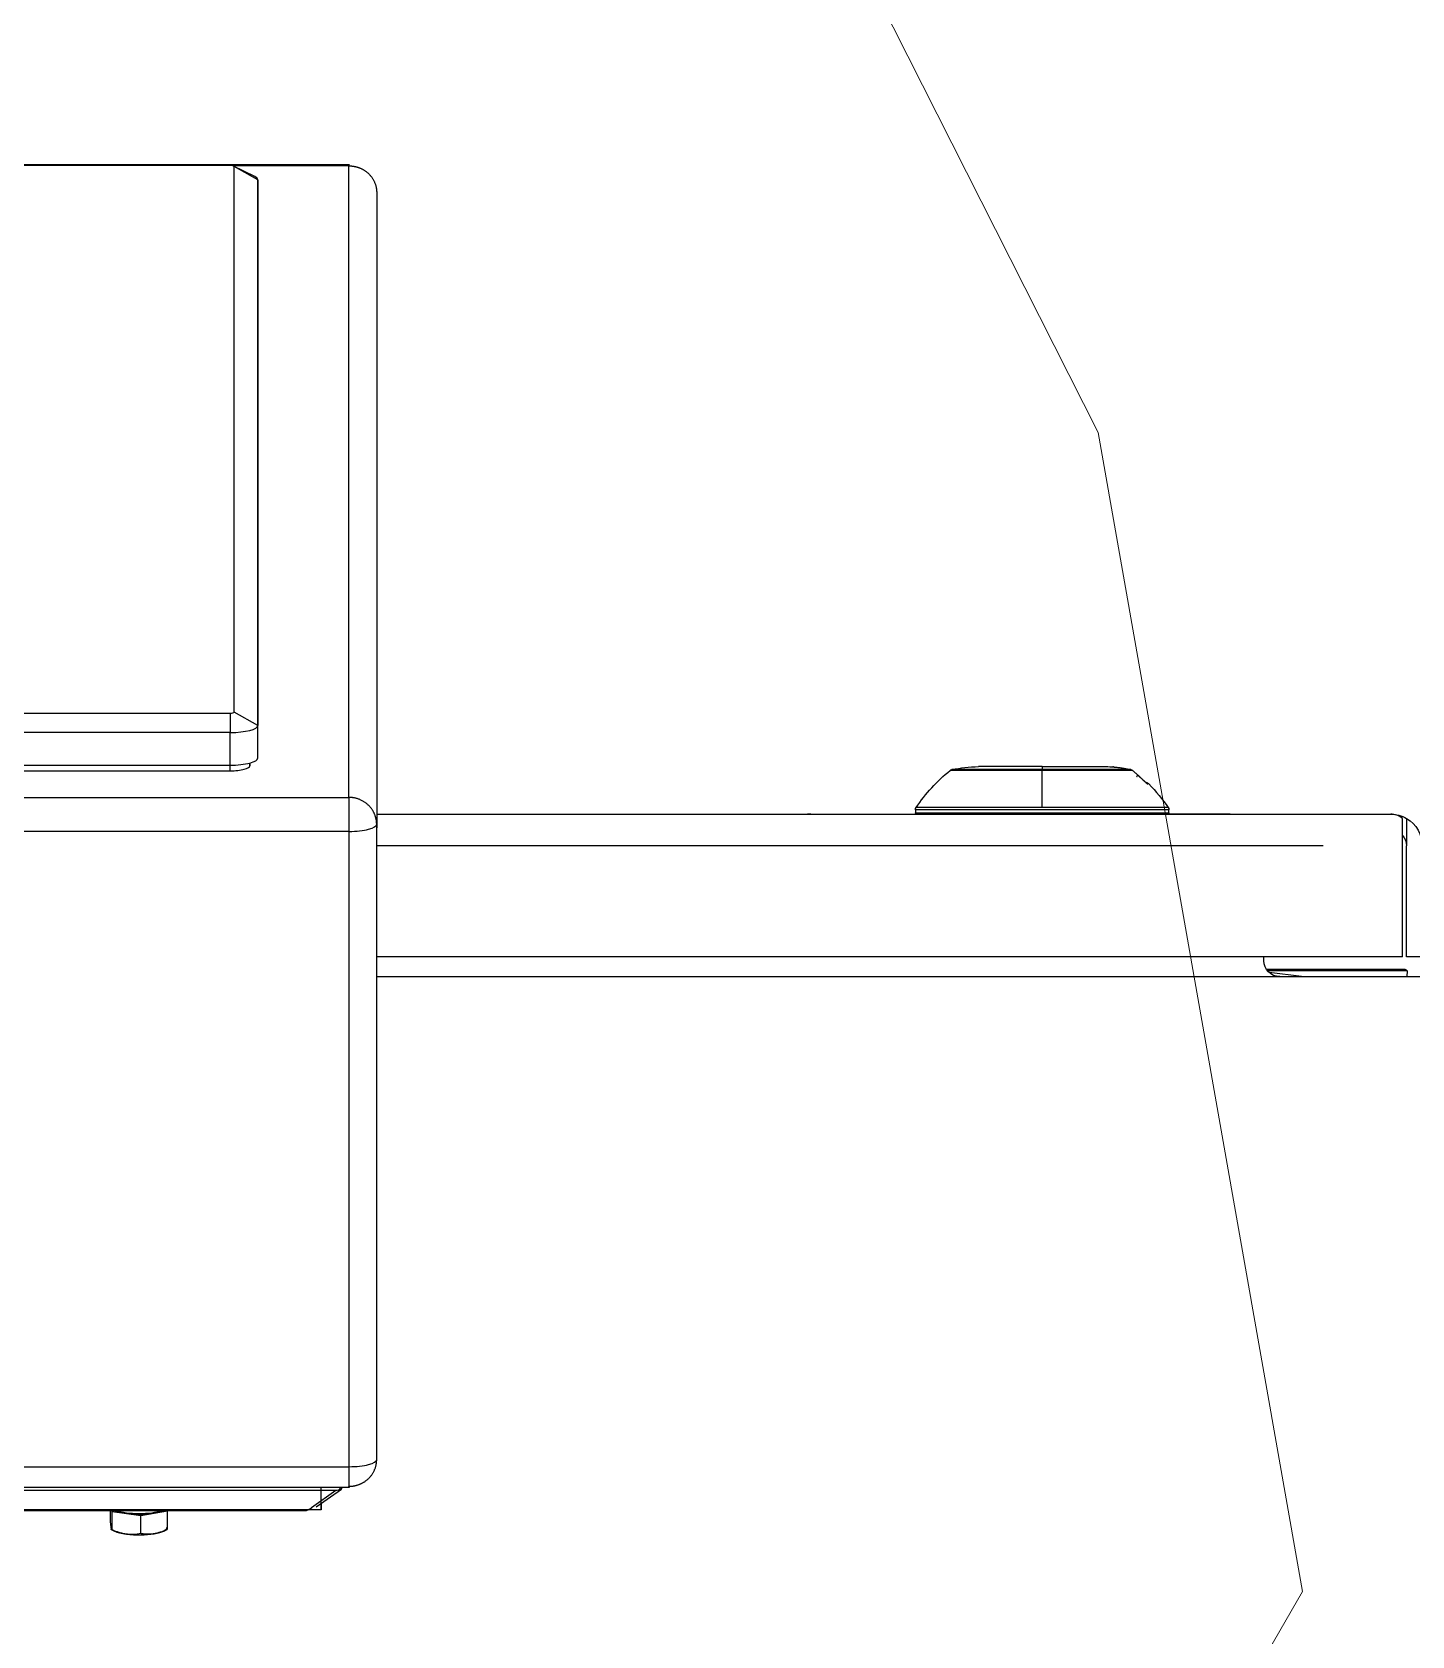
# Model space of a CAD drawing. Header units: millimetres. Extents: x -187347 to 135007, y -6415 to 292048.
# Drawn here: x -51829.1 to -51654.9, y 30634.1 to 30836.6 of the extents above; entities that cross this region are included whole.
import ezdxf

# ---------------------------------------------------------------- set-up
doc = ezdxf.new("R2010")
doc.units = ezdxf.units.MM
doc.header["$LTSCALE"] = 100
doc.layers.get('0').update_dxf_attribs({"lineweight": 18})
doc.layers.add('LAYOUT', color=3, linetype='Continuous', lineweight=18)
doc.layers.add('Layout CAT2', color=6, linetype='Continuous')

# ---------------------------------------------------------------- blocks, each defined once
blk = doc.blocks.new('vgdsvbgsbfgsd')
at = {"color": 0, "linetype": 'ByBlock', "lineweight": -2}
for p, q in [((5535.21, -48899.55, 0), (5535.71, -48899.3, 0)), ((5535.43, -48899.45, 0), (5535.43, -48901.76, 0)), ((5539.03, -48898.98, 0), (5539.03, -48901.28, 0)), ((5541.91, -48899.3, 0), (5542.36, -48899.52, 0)), ((5542.42, -48899.55, 0), (5542.42, -48901.86, 0)), ((5561.81, -48902, 0), (5205.81, -48902, 0)), ((5207.91, -48901.9, 0), (5559.71, -48901.9, 0)), ((5535.2, -48900.49, 0), (5535.2, -48901.9, 0)), ((5535.4, -48901.9, 0), (5535.43, -48901.76, 0)), ((5535.43, -48901.76, 0), (5537.23, -48901.52, 0)), ((5537.23, -48901.52, 0), (5539.03, -48901.28, 0)), ((5539.03, -48901.28, 0), (5540.72, -48901.57, 0)), ((5540.72, -48901.57, 0), (5542.42, -48901.86, 0)), ((5542.42, -48901.86, 0), (5542.41, -48901.9, 0)), ((5561.81, -48902.79, 0), (5561.81, -48902, 0)), ((5561.81, -48902, 0), (5561.81, -48904.84, 0)), ((5560.6, -48902.3, 0), (5563.66, -48904.46, 0)), ((5561.18, -48902.35, 0), (5564.35, -48904.59, 0)), ((5202.26, -48904.84, 0), (5565.36, -48904.84, 0)), ((5203.96, -48904.46, 0), (5563.66, -48904.46, 0)), ((5564.28, -48904.58, 0), (5564.07, -48904.84, 0)), ((5564.37, -48904.84, 0), (5564.37, -48904.65, 0)), ((5202.31, -48907.43, 0), (5565.31, -48907.43, 0)), ((5565.31, -48987.6, 0), (5565.31, -48907.43, 0)), ((5568.81, -48908.34, 0), (5568.81, -48988.05, 0)), ((5568.81, -48908.34, 0), (5568.81, -48988.51, 0)), ((5568.81, -48969.28, 0), (5700.81, -48969.28, 0)), ((5698.55, -48970.19, 0), (5681.14, -48970.19, 0)), ((5698.89, -48970.01, 0), (5681.26, -48970.01, 0)), ((5685.55, -48969.28, 0), (5681.47, -48969.8, 0)), ((5698.89, -48970.01, 0), (5698.85, -48969.28, 0)), ((5698.31, -48971.78, 0), (5568.8, -48971.78, 0)), ((5680.81, -48971.28, 0), (5680.81, -48971.78, 0)), ((5698.31, -48971.78, 0), (5698.31, -48985.78, 0)), ((5700.81, -48971.78, 0), (5698.81, -48971.78, 0)), ((5698.81, -48971.78, 0), (5698.81, -48985.78, 0)), ((5688.3, -48985.78, 0), (5568.8, -48985.78, 0)), ((5698.31, -48985.78, 0), (5698.31, -48989.25, 0)), ((5698.81, -48989.25, 0), (5698.81, -48985.78, 0)), ((5565.31, -48987.6, 0), (5202.31, -48987.6, 0)), ((5568.81, -49068.22, 0), (5568.81, -48988.05, 0)), ((5568.81, -49068.22, 0), (5568.81, -48988.51, 0)), ((5568.8, -48989.78, 0), (5696.81, -48989.78, 0)), ((5578.01, -48989.79, 0), (5578.01, -48989.78, 0)), ((5578.01, -48989.79, 0), (5578.41, -48989.79, 0)), ((5578.41, -48989.79, 0), (5578.41, -48989.78, 0)), ((5578.41, -48989.79, 0), (5598.21, -48989.79, 0)), ((5598.21, -48989.79, 0), (5598.21, -48989.78, 0)), ((5598.21, -48989.79, 0), (5603.41, -48989.79, 0)), ((5603.41, -48989.79, 0), (5603.41, -48989.78, 0)), ((5603.41, -48989.79, 0), (5623.21, -48989.79, 0)), ((5623.21, -48989.79, 0), (5623.21, -48989.78, 0)), ((5623.61, -48989.79, 0), (5623.21, -48989.79, 0)), ((5623.61, -48989.78, 0), (5623.61, -48989.79, 0)), ((5636.81, -48990.33, 0), (5636.81, -48989.93, 0)), ((5636.81, -48989.93, 0), (5668.81, -48989.93, 0)), ((5668.81, -48990.33, 0), (5636.81, -48990.33, 0)), ((5652.81, -48990.61, 0), (5636.9, -48990.61, 0)), ((5652.81, -48990.61, 0), (5652.81, -48995.3, 0)), ((5668.72, -48990.61, 0), (5652.81, -48990.61, 0)), ((5668.78, -48989.84, 0), (5676.53, -48989.84, 0)), ((5668.81, -48989.93, 0), (5668.81, -48990.33, 0)), ((5676.53, -48989.78, 0), (5676.53, -48989.84, 0)), ((5202.31, -48991.89, 0), (5565.31, -48991.89, 0)), ((5565.31, -48991.89, 0), (5565.31, -49071.6, 0)), ((5664.89, -48994.71, 0), (5664.85, -48994.75, 0)), ((5666.28, -48993.6, 0), (5666.15, -48993.6, 0)), ((5221.31, -48995.25, 0), (5550.31, -48995.25, 0)), ((5221.31, -48995.96, 0), (5550.31, -48995.96, 0)), ((5550.31, -48995.25, 0), (5550.31, -48995.96, 0)), ((5550.31, -48995.96, 0), (5550.31, -49000.08, 0)), ((5552.81, -48995.9, 0), (5552.81, -48996.23, 0)), ((5552.81, -48996.23, 0), (5552.81, -48995.9, 0)), ((5553.81, -48996.87, 0), (5553.81, -49065.71, 0)), ((5553.81, -48996.87, 0), (5553.81, -49000.99, 0)), ((5652.81, -48995.3, 0), (5641.2, -48995.3, 0)), ((5652.81, -48995.4, 0), (5641.4, -48995.4, 0)), ((5652.81, -48995.78, 0), (5644.76, -48995.78, 0)), ((5664.21, -48995.3, 0), (5652.81, -48995.3, 0)), ((5652.81, -48995.78, 0), (5652.81, -48995.4, 0)), ((5664.01, -48995.4, 0), (5652.81, -48995.4, 0)), ((5652.81, -48995.78, 0), (5660.86, -48995.78, 0)), ((5661.83, -48995.75, 0), (5661.75, -48995.75, 0)), ((5664.25, -48995.27, 0), (5664.21, -48995.3, 0)), ((5664.21, -48995.28, 0), (5664.21, -48995.3, 0)), ((5550.31, -49000.08, 0), (5221.31, -49000.08, 0)), ((5550.31, -49002.53, 0), (5550.31, -49000.08, 0)), ((5553.81, -49000.99, 0), (5550.81, -49002.66, 0)), ((5553.81, -49069.83, 0), (5553.81, -49000.99, 0)), ((5221.31, -49002.53, 0), (5550.31, -49002.53, 0)), ((5550.81, -49002.66, 0), (5550.81, -49071.51, 0)), ((5553.81, -49065.71, 0), (5553.81, -49069.83, 0)), ((5553.81, -49069.83, 0), (5550.81, -49071.51, 0)), ((5565.36, -49071.72, 0), (5202.26, -49071.72, 0)), ((5550.31, -49071.64, 0), (5221.31, -49071.64, 0)), ((5565.31, -49071.6, 0), (5550.64, -49071.6, 0)), ((5553.41, -49070.25, 0), (5550.75, -49071.57, 0))]:
    blk.add_line(p, q, dxfattribs=at)
for centre, radius, start, end in [((5682.81, -48971.28, 0), 2, 90, 180), ((5696.81, -48985.78, 0), 2, 318.59, 0), ((5696.81, -48985.78, 0), 4, 300, 0), ((5636.96, -48989.93, 0), 0.15, 90, 180), ((5637.31, -48990.33, 0), 0.5, 180, 214.2024), ((5655.09, -48978.24, 0), 22, 214.2024, 230.8388), ((5650.53, -48978.24, 0), 22, 315.7418, 325.7976), ((5668.66, -48989.93, 0), 0.15, 0, 90), ((5668.31, -48990.33, 0), 0.5, 325.7976, 0), ((5696.81, -48985.78, 0), 4, 270, 300), ((5665.57, -48992.9, 0), 1, 291.235, 315.7418), ((5641.51, -48994.92, 0), 0.5, 230.8388, 257.0655), ((5644.76, -48980.78, 0), 15, 257.0655, 270), ((5660.86, -48980.78, 0), 15, 270, 273.7054)]:
    blk.add_arc(centre, radius, start, end, dxfattribs=at)
at = {"color": 0, "linetype": 'ByBlock', "lineweight": -2, "extrusion": (0, 0, -1)}
for centre, major_axis, ratio, start_param, end_param in [((5538.81, -48899.72, 0), (3.5, 0), 0.258819, 3.624219, 4.243898), ((5538.81, -48899.72, 0), (3.5, 0), 0.258819, 4.243901, 5.291095), ((5538.81, -48899.72, 0), (3.5, 0), 0.258819, 5.291099, 6.338296), ((5538.81, -48902.33, 0), (3.5, 0), 0.258819, 3.638468, 4.243898), ((5538.81, -48902.43, 0), (-3.5, 0), 0.258819, 0.622822, 2.518774), ((5538.81, -48902.43, 0), (3.5, 0), 0.258819, 3.764477, 5.660331), ((5538.81, -48902.33, 0), (3.5, 0), 0.258819, 4.243901, 5.291095), ((5538.81, -48902.33, 0), (3.5, 0), 0.258819, 5.291099, 5.78632), ((5559.19, -48904.9, 0), (-0.84, -2.96), 0.613738, 2.70645, 3.491848), ((5559.19, -48904.9, 0), (-2.4, -2.15), 0.836344, 2.214938, 2.545871), ((5563.66, -48905.33, 0), (1.22, 0), 0.707107, 4.712389, 5.235988), ((5563.66, -48905.33, 0), (-0.688, -0.738), 0.220264, 2.849818, 3.373416), ((5565.31, -48908.34, 0), (-3.5, 0), 0.258819, 1.570796, 3.141593), ((5565.31, -48988.51, 0), (-3.5, 0), 0.258819, 1.570796, 3.141593), ((5696.81, -48985.78, 0), (0, -4), 0.75, 5.759587, 6.283185), ((5550.31, -48995.9, 0), (-2.5, 0), 0.258819, 1.570796, 3.141593), ((5550.31, -48996.87, 0), (-3.5, 0), 0.258819, 1.570796, 3.141593), ((5550.31, -49000.99, 0), (3.5, 0), 0.258819, 4.712389, 6.283185), ((5550.31, -49002.66, 0), (-0.5, 0), 0.258819, 1.570796, 3.141593), ((5550.31, -49069.83, 0), (3.5, 0), 0.258819, 0, 0.482625), ((5550.31, -49071.51, 0), (-0.5, 0), 0.258819, 3.141593, 4.712389)]:
    blk.add_ellipse(centre, major_axis=major_axis, ratio=ratio, start_param=start_param, end_param=end_param, dxfattribs=at)
at = {"color": 0, "linetype": 'ByBlock', "lineweight": -2}
for points, degree, knots in [([(5535.31, -48899.67, 0), (5535.31, -48899.69, 0), (5535.31, -48899.72, 0), (5535.3, -48899.77, 0), (5535.29, -48899.8, 0), (5535.28, -48899.88, 0), (5535.27, -48899.95, 0), (5535.24, -48900.16, 0), (5535.22, -48900.32, 0), (5535.2, -48900.49, 0)], 3, [0, 0, 0, 0, 0.125, 0.125, 0.25, 0.25, 0.5, 0.5, 1, 1, 1, 1]), ([(5535.43, -48899.45, 0), (5535.41, -48899.44, 0), (5535.39, -48899.45, 0), (5535.36, -48899.51, 0), (5535.35, -48899.53, 0), (5535.33, -48899.59, 0), (5535.32, -48899.63, 0), (5535.31, -48899.67, 0)], 3, [0, 0, 0, 0, 0.5, 0.5, 0.75, 0.75, 1, 1, 1, 1]), ([(5537.23, -48898.91, 0), (5537.15, -48898.92, 0), (5537.08, -48898.93, 0), (5536.92, -48898.96, 0), (5536.85, -48898.98, 0), (5536.62, -48899.03, 0), (5536.47, -48899.07, 0), (5536.02, -48899.21, 0), (5535.72, -48899.32, 0), (5535.43, -48899.45, 0)], 3, [0, 0, 0, 0, 0.125, 0.125, 0.25, 0.25, 0.5, 0.5, 1, 1, 1, 1]), ([(5539.03, -48898.98, 0), (5538.74, -48898.92, 0), (5538.44, -48898.89, 0), (5537.99, -48898.87, 0), (5537.84, -48898.87, 0), (5537.54, -48898.88, 0), (5537.38, -48898.89, 0), (5537.23, -48898.91, 0)], 3, [0, 0, 0, 0, 0.5, 0.5, 0.75, 0.75, 1, 1, 1, 1]), ([(5540.72, -48898.96, 0), (5540.58, -48898.94, 0), (5540.44, -48898.92, 0), (5540.15, -48898.9, 0), (5540.01, -48898.9, 0), (5539.73, -48898.9, 0), (5539.59, -48898.91, 0), (5539.31, -48898.94, 0), (5539.17, -48898.96, 0), (5539.03, -48898.98, 0)], 3, [0, 0, 0, 0, 0.25, 0.25, 0.5, 0.5, 0.75, 0.75, 1, 1, 1, 1]), ([(5542.42, -48899.55, 0), (5542.14, -48899.41, 0), (5541.86, -48899.29, 0), (5541.51, -48899.16, 0), (5541.4, -48899.13, 0), (5541.3, -48899.1, 0), (5541.23, -48899.08, 0), (5541.19, -48899.07, 0), (5541.01, -48899.02, 0), (5540.87, -48898.99, 0), (5540.72, -48898.96, 0)], 3, [0, 0, 0, 0, 0.5, 0.5, 0.625, 0.6875, 0.6875, 0.75, 0.75, 1, 1, 1, 1]), ([(5542.3, -48899.77, 0), (5542.31, -48899.75, 0), (5542.31, -48899.73, 0), (5542.32, -48899.69, 0), (5542.33, -48899.67, 0), (5542.34, -48899.63, 0), (5542.35, -48899.6, 0), (5542.38, -48899.55, 0), (5542.4, -48899.54, 0), (5542.42, -48899.55, 0)], 3, [0, 0, 0, 0, 0.125, 0.125, 0.25, 0.25, 0.5, 0.5, 1, 1, 1, 1]), ([(5565.31, -48907.43, 0), (5565.31, -48906.77, 0), (5565.31, -48905.65, 0), (5565.31, -48904.96, 0), (5565.31, -48904.82, 0), (5565.31, -48904.86, 0), (5565.31, -48904.95, 0)], 2, [0, 0, 0, 0.25, 0.5, 0.75, 0.863636, 1, 1, 1]), ([(5698.89, -48970.01, 0), (5698.84, -48970.07, 0), (5698.78, -48970.11, 0), (5698.67, -48970.17, 0), (5698.61, -48970.19, 0), (5698.55, -48970.19, 0)], 3, [0, 0, 0, 0, 0.5, 0.5, 1, 1, 1, 1]), ([(5698.55, -48970.19, 0), (5698.61, -48970.19, 0), (5698.67, -48970.17, 0), (5698.78, -48970.11, 0), (5698.84, -48970.07, 0), (5698.89, -48970.01, 0)], 3, [0, 0, 0, 0, 0.5, 0.5, 1, 1, 1, 1]), ([(5565.31, -48991.89, 0), (5565.31, -48991.71, 0), (5565.31, -48990.86, 0), (5565.31, -48989.65, 0), (5565.31, -48988.65, 0), (5565.31, -48987.96, 0), (5565.31, -48987.6, 0)], 2, [0, 0, 0, 0.25, 0.5, 0.75, 0.863636, 1, 1, 1]), ([(5568.81, -48988.51, 0), (5568.81, -48988.87, 0), (5568.66, -48989.52, 0), (5568.28, -48990.42, 0), (5567.29, -48991.38, 0), (5566, -48991.89, 0), (5565.31, -48991.89, 0)], 2, [0, 0, 0, 0.136364, 0.25, 0.5, 0.75, 1, 1, 1]), ([(5664.73, -48994.5, 0), (5664.75, -48994.51, 0), (5664.76, -48994.52, 0), (5664.78, -48994.55, 0), (5664.79, -48994.56, 0), (5664.81, -48994.59, 0), (5664.82, -48994.61, 0), (5664.84, -48994.63, 0), (5664.85, -48994.64, 0), (5664.86, -48994.67, 0), (5664.87, -48994.68, 0), (5664.88, -48994.69, 0), (5664.88, -48994.7, 0), (5664.89, -48994.71, 0), (5664.89, -48994.72, 0), (5664.89, -48994.72, 0), (5664.88, -48994.72, 0), (5664.88, -48994.72, 0)], 3, [0, 0, 0, 0, 0.125, 0.125, 0.25, 0.25, 0.375, 0.375, 0.5, 0.5, 0.625, 0.625, 0.75, 0.75, 0.875, 0.875, 1, 1, 1, 1]), ([(5666.15, -48993.6, 0), (5666.15, -48993.6, 0), (5666.14, -48993.6, 0), (5666.14, -48993.6, 0), (5666.14, -48993.6, 0), (5666.14, -48993.6, 0), (5666.14, -48993.6, 0), (5666.13, -48993.6, 0), (5666.13, -48993.6, 0), (5666.13, -48993.6, 0), (5666.12, -48993.61, 0), (5666.12, -48993.61, 0), (5666.12, -48993.61, 0), (5666.11, -48993.61, 0), (5666.11, -48993.61, 0), (5666.1, -48993.62, 0), (5666.1, -48993.62, 0), (5666.09, -48993.62, 0), (5666.08, -48993.63, 0), (5666.07, -48993.64, 0), (5666.05, -48993.65, 0), (5666.03, -48993.67, 0), (5666, -48993.69, 0), (5665.97, -48993.72, 0), (5665.94, -48993.74, 0), (5665.91, -48993.77, 0), (5665.88, -48993.79, 0), (5665.85, -48993.82, 0), (5665.81, -48993.85, 0), (5665.77, -48993.89, 0), (5665.73, -48993.93, 0), (5665.68, -48993.97, 0), (5665.63, -48994.01, 0), (5665.58, -48994.06, 0), (5665.53, -48994.12, 0), (5665.47, -48994.17, 0), (5665.41, -48994.23, 0), (5665.34, -48994.29, 0), (5665.27, -48994.35, 0), (5665.2, -48994.42, 0), (5665.14, -48994.48, 0), (5665.1, -48994.52, 0), (5665.07, -48994.55, 0), (5665.05, -48994.57, 0), (5665.02, -48994.59, 0), (5665, -48994.61, 0), (5664.97, -48994.64, 0), (5664.94, -48994.67, 0), (5664.91, -48994.69, 0), (5664.89, -48994.71, 0), (5664.88, -48994.72, 0), (5664.88, -48994.72, 0)], 3, [0, 0, 0, 0, 0.006024, 0.012044, 0.018057, 0.024063, 0.030061, 0.03605, 0.042028, 0.047994, 0.053945, 0.059882, 0.065804, 0.071709, 0.077597, 0.083465, 0.089313, 0.095138, 0.111305, 0.127715, 0.14433, 0.167202, 0.196049, 0.22016, 0.243296, 0.265547, 0.286956, 0.307569, 0.33872, 0.369645, 0.400395, 0.431003, 0.465736, 0.502438, 0.541132, 0.581832, 0.624561, 0.669338, 0.716181, 0.772509, 0.816272, 0.847447, 0.866025, 0.881825, 0.898589, 0.916309, 0.934977, 0.959356, 0.978295, 0.991832, 1, 1, 1, 1]), ([(5664.88, -48994.72, 0), (5664.88, -48994.72, 0), (5664.89, -48994.72, 0), (5664.9, -48994.71, 0), (5664.91, -48994.69, 0), (5664.93, -48994.68, 0), (5664.95, -48994.66, 0), (5664.98, -48994.64, 0), (5665.01, -48994.61, 0), (5665.04, -48994.58, 0), (5665.07, -48994.54, 0), (5665.12, -48994.5, 0), (5665.19, -48994.44, 0), (5665.27, -48994.36, 0), (5665.35, -48994.28, 0), (5665.42, -48994.21, 0), (5665.48, -48994.15, 0), (5665.54, -48994.1, 0), (5665.61, -48994.04, 0), (5665.68, -48993.98, 0), (5665.76, -48993.9, 0), (5665.83, -48993.84, 0), (5665.89, -48993.78, 0), (5665.93, -48993.75, 0), (5665.96, -48993.72, 0), (5665.99, -48993.7, 0), (5666.01, -48993.68, 0), (5666.03, -48993.67, 0), (5666.04, -48993.66, 0), (5666.05, -48993.65, 0), (5666.07, -48993.64, 0), (5666.08, -48993.63, 0), (5666.09, -48993.62, 0), (5666.1, -48993.62, 0), (5666.11, -48993.61, 0), (5666.12, -48993.61, 0), (5666.13, -48993.6, 0), (5666.13, -48993.6, 0), (5666.14, -48993.6, 0), (5666.14, -48993.6, 0), (5666.14, -48993.6, 0), (5666.15, -48993.6, 0)], 3, [0, 0, 0, 0, 0.004921, 0.01219, 0.021816, 0.033808, 0.048178, 0.064937, 0.089477, 0.112224, 0.133159, 0.165311, 0.214015, 0.279238, 0.340472, 0.390343, 0.428872, 0.467297, 0.51344, 0.567423, 0.606695, 0.691114, 0.718033, 0.745632, 0.773973, 0.803173, 0.818467, 0.83224, 0.844474, 0.855118, 0.871805, 0.888277, 0.904499, 0.916207, 0.928002, 0.93987, 0.951803, 0.963794, 0.97583, 0.987902, 1, 1, 1, 1]), ([(5665.91, -48993.78, 0), (5665.91, -48993.78, 0), (5665.96, -48993.75, 0), (5666.04, -48993.7, 0), (5666.11, -48993.63, 0), (5666.15, -48993.6, 0)], 3, [0, 0, 0, 0, 0.056569, 0.528285, 1, 1, 1, 1]), ([(5664.01, -48995.4, 0), (5664.04, -48995.39, 0), (5664.08, -48995.38, 0), (5664.15, -48995.35, 0), (5664.18, -48995.33, 0), (5664.21, -48995.3, 0)], 3, [0, 0, 0, 0, 0.5, 0.5, 1, 1, 1, 1]), ([(5565.31, -49071.6, 0), (5565.68, -49071.6, 0), (5566.36, -49071.46, 0), (5567.29, -49071.09, 0), (5568.28, -49070.14, 0), (5568.81, -49068.89, 0), (5568.81, -49068.22, 0)], 2, [0, 0, 0, 0.136364, 0.25, 0.5, 0.75, 1, 1, 1])]:
    blk.add_open_spline(points, degree=degree, knots=knots, dxfattribs=at)
blk.add_rational_spline([(5565.31, -48904.95, 0), (5565.68, -48904.95, 0), (5566.36, -48905.09, 0), (5567.29, -48905.47, 0), (5568.28, -48906.42, 0), (5568.81, -48907.67, 0), (5568.81, -48908.34, 0)], [1, 0.999999999997, 0.999999999991, 0.999999999983, 0.999999999972, 0.999999999961, 0.999999999956], degree=2, knots=[0, 0, 0, 0.136364, 0.25, 0.5, 0.75, 1, 1, 1], dxfattribs=at)
for points in [[(5664.21, -48995.3, 0), (5664.32, -48995.21, 0), (5664.55, -48995.02, 0), (5664.77, -48994.82, 0), (5664.88, -48994.72, 0)], [(5661.75, -48995.75, 0), (5661.74, -48995.75, 0), (5661.74, -48995.75, 0), (5661.75, -48995.75, 0), (5661.76, -48995.75, 0), (5661.78, -48995.75, 0), (5661.82, -48995.74, 0), (5661.86, -48995.74, 0), (5661.9, -48995.73, 0), (5661.96, -48995.73, 0), (5662.02, -48995.72, 0), (5662.09, -48995.72, 0), (5662.16, -48995.71, 0), (5662.22, -48995.7, 0), (5662.25, -48995.7, 0)], [(5662.25, -48995.7, 0), (5662.43, -48995.68, 0), (5662.76, -48995.64, 0), (5663.22, -48995.56, 0), (5663.64, -48995.48, 0), (5663.89, -48995.43, 0), (5664.01, -48995.4, 0)]]:
    blk.add_open_spline(points, degree=3, dxfattribs=at)
blk = doc.blocks.new('general_Man')
at = {"layer": 'LAYOUT', "color": 4, "ltscale": 10}
for p, q in [((254.78, 552.85), (301.87, 471.29)), ((276.07, 325), (301.87, 471.29)), ((276.07, 325), (175, 125))]:
    blk.add_line(p, q, dxfattribs=at)

msp = doc.modelspace()

# ---------------------------------------------------------------- block references
at = {"layer": 'Layout CAT2', "color": 2, "xscale": -1, "rotation": 180}
msp.add_blockref('general_Man', (-51970.56, 31111.03, -3.45), dxfattribs=at)
at = {"layer": 'Layout CAT2', "xscale": -1, "rotation": 180}
msp.add_blockref('vgdsvbgsbfgsd', (-57354.37, -18251.93, -3.45), dxfattribs=at)

doc.saveas('drawing.dxf')
